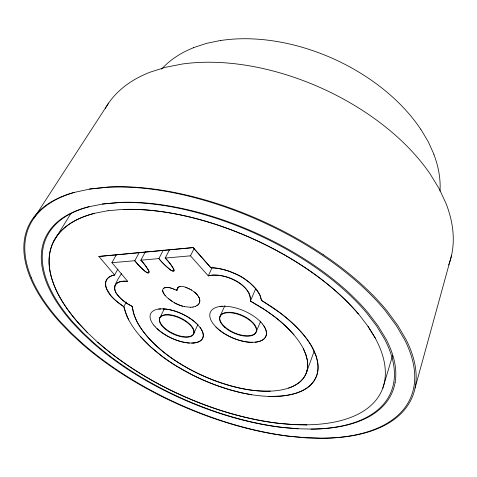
<?xml version="1.0" encoding="UTF-8"?>
<svg xmlns="http://www.w3.org/2000/svg" width="477" height="477" viewBox="0 0 477 477"><rect width="100%" height="100%" fill="white"/><g stroke="black" fill="none" stroke-linecap="round" stroke-linejoin="round"><path stroke-width="0.72" d="M199.797 300.212L199.75 301.524M303.432 348.842A94.816 44.289 23.9 0 0 293.904 334.872A98.363 45.852 24 0 0 266.458 310.837L250.401 301.065L250.753 298.888L249.489 294.094A27.648 14.054 24.4 0 0 245.959 288.919C240.581 282.939 233.259 278.973 225.609 276.702A27.636 14.042 24.3 0 0 217.906 275.151L212.67 275.026L208.264 275.849L190.478 255.827L165.227 258.069A49.709 24.375 27.6 0 1 173.771 269.302C175.536 272.301 170.736 270.787 169.836 269.38A53.036 27.964 25.8 0 1 158.901 258.576L140.894 260.186A55.481 26.414 28.3 0 1 148.568 270.513L148.699 270.757A7.155 3.512 27.2 0 1 148.973 271.514L148.711 272.856L147.476 272.892A1.848 0.906 27 0 1 147.029 272.719L145.318 271.55A54.312 27.934 26.4 0 1 134.812 260.716L111.91 262.714L116.632 254.265M199.702 301.828L199.768 301.482M199.72 301.786L199.464 302.674M293.933 334.83L289.903 330.358A98.84 46.06 24 0 0 275.163 317.127L263.411 308.75L250.419 301.023C250.985 283.117 223.272 272.278 208.282 275.813M121.486 273.637C117.658 279.766 111.058 288.144 117.425 294.822C121.349 299.765 126.578 303.539 132.177 306.371L134.347 315.774L137.298 322.273A103.324 48.63 23.7 0 0 146.379 335.474C159.246 350.667 175.9 362.216 193.513 371.261A97.886 45.941 23.8 0 0 213.338 380.103C231.476 386.978 250.777 391.832 270.298 391.14A94.643 44.236 23.9 0 0 288.466 388.117C295.245 385.917 301.858 381.856 305.238 375.363A97.117 45.345 24 0 0 307.164 359.545L305.757 354.31L303.42 348.836L305.769 354.268L307.182 359.503A97.296 45.434 24 0 1 306.156 373.336C303.133 380.861 295.937 385.643 288.478 388.081M31.333 277.811A208.032 99.729 24.2 0 0 60.674 322.041L71.377 333.155L83.087 343.971A207.948 99.645 24.2 0 0 135.999 381.892A211.442 101.631 24.2 0 0 226.676 422.336A207.948 99.645 24.2 0 0 290.111 436.3L305.93 437.749L321.277 438.244A208.032 99.729 24.1 0 0 373.425 430.272A211.144 101.351 24.2 0 0 415.05 388.039L451.546 255.404A187.747 113.007 24.1 0 0 446.078 203.607L439.245 188.874L430.159 173.974A187.819 113.091 24.1 0 0 375.31 119.172A190.019 114.2 24.2 0 0 259.273 67.716A187.813 113.091 24.2 0 0 182.333 64.013L165.358 67.335L150.028 72.206A187.747 113.001 24.2 0 0 108.625 103.08L33.855 218.311A211.15 101.351 24.1 0 0 31.345 277.811M176.931 289.837L177.164 289.122M177.05 289.461L176.77 290.523L178.416 287.19M199.654 302.084L199.243 303.175M382.834 388.147L392.672 355.317M111.928 262.678L127.699 281.37L123.155 281.215L119.429 281.919A25.746 12.032 26.8 0 0 115.977 284.036C112.691 287.703 115.684 292.92 118.362 295.943A25.794 12.074 26.8 0 0 122.994 300.528L127.317 303.676L132.159 306.407L133.304 312.59L135.701 318.97A103.133 48.541 23.7 0 0 149.265 338.724C160.558 350.935 174.224 360.713 188.755 368.709A97.678 45.84 23.8 0 0 218.418 381.94C235.072 387.7 252.601 391.718 270.31 391.104M306.139 373.378L314.23 351.024M177.14 289.163L177.289 288.794M256.382 331.437L260.639 321.146M250.401 301.065L255.684 288.746L249.823 282.801L244.278 278.604A34.177 17.452 24.3 0 0 238.512 275.235L228.59 271.037A38.971 19.813 24.3 0 0 214.584 267.907L210.852 267.675L193.125 247.563L126.733 253.806M220.189 316.042L224.75 305.846M177.271 288.835L177.438 288.478M193.596 333.906A18.692 8.61 25.2 0 0 171.994 315.082A18.692 8.61 25.2 0 0 164.815 328.176A18.692 8.61 25.2 0 0 193.596 333.906L197.973 324.449M208.264 275.849L212.39 267.12M190.454 255.869L194.091 248.535M159.878 317.801L164.166 309.144M165.227 258.069L169.657 249.483M163.349 250.043L158.877 258.617A53.013 27.946 25.8 0 0 169.818 269.416A7.71 3.905 26.4 0 0 170.527 269.952L172.388 270.978L173.759 271.151A1.741 0.876 26.4 0 0 174.069 270.96L173.771 269.302A49.733 24.387 27.6 0 0 165.245 258.027M127.138 316.549L123.829 306.651L126.262 302.048M140.894 260.186L145.467 251.653M139.051 252.876L134.812 260.716A54.336 27.952 26.4 0 0 145.342 271.508L148.114 272.963L148.866 272.689L149.062 271.944A6.976 3.422 27.2 0 0 148.591 270.471A55.493 26.42 28.4 0 0 140.912 260.144M123.829 306.651L118.761 303.08A36.276 16.993 26.8 0 1 110.616 295.275L106.502 288.704A32.287 15.091 26.9 0 1 105.53 285.151L105.62 282.235L107.11 278.997A35.602 16.647 26.8 0 1 114.635 274.979L117.891 269.076M177.414 288.519L177.605 288.174M199.136 303.378L198.653 304.111M53.579 241.511L70.817 213.672M115.011 285.496C117.42 281.06 123.287 280.852 127.717 281.335M177.587 288.209L177.796 287.881M198.837 303.843L198.289 304.535M177.778 287.917L178.022 287.607M177.999 287.649L178.559 287.124M197.651 305.125L198.104 304.702M197.895 304.898L196.918 305.65M163.712 288.263L164.386 287.822M197.192 305.441L195.308 306.443M178.535 287.166L179.239 286.749M164.022 288.048L167.194 287.339M178.857 286.963L179.638 286.605M193.537 47.628L206.487 43.383L220.672 40.432M164.744 287.703L165.161 287.571M193.805 306.896L195.326 306.401M179.614 286.647L180.079 286.498M94.339 213.338L108.154 210.649M192.165 307.176L193.829 306.854M89.42 189.119L107.319 187.258A208.252 99.926 24.2 0 1 190.913 196.703M114.635 274.979L98.864 256.429L193.096 247.623L210.822 267.728C227.028 268.557 243.139 275.438 254.462 287.16A38.786 19.73 24.3 0 1 260.394 296.134L261.533 300.367L270.847 306.228A108.983 50.854 24 0 1 299.192 329.863A105.304 49.244 23.9 0 1 313.562 349.862L314.945 352.962A106.323 49.721 24 0 1 313.777 381.266C309.34 387.706 302.036 391.384 294.738 393.597A105.715 49.489 23.9 0 1 279.784 396.184L268.473 396.417M98.834 256.483L126.405 253.889M102.388 204.084L118.534 202.63A188.147 89.974 24.2 0 1 193.209 211.609A190.365 90.863 24.2 0 1 309.43 263.298A188.153 89.974 24.2 0 1 366.753 313.049L376.693 326.131L384.45 338.897A188.081 89.903 24.2 0 1 393.775 382.351A190.591 91.077 24.3 0 1 357.869 421.31A187.819 89.658 24.2 0 1 311.004 429.091M158.71 309.024L163.164 308.84M160.832 308.881L158.692 309.066A28.692 13.201 25.2 0 0 153.803 325.165M220.183 306.401L222.574 306.198M220.165 306.443L225.132 306.192M108.124 210.703L123.537 209.349M190.412 307.289L192.189 307.134M193.817 342.957L189.393 343.046A28.692 13.201 25.2 0 1 156.969 328.593L155.287 326.846M191.671 343.106L193.799 342.993A28.692 13.201 25.2 0 0 200.054 327.496L196.953 323.889A28.692 13.207 25.2 0 0 163.206 308.887M220.225 306.455A30.212 14.656 23.5 0 0 212.945 323.472L215.992 327.091A30.212 14.656 23.5 0 0 250.121 342.289L255.028 342.2A30.212 14.656 23.5 0 0 263.805 325.833M274.263 396.399L268.491 396.363A99.55 46.412 23.8 0 1 251.808 394.759C238.589 392.631 225.675 388.868 213.177 384.104A108.941 51.236 23.8 0 1 191.337 374.385L175.876 365.716A99.639 46.472 23.9 0 1 162.085 356.307L150.583 346.779L140.787 336.845M166.622 287.369L169.46 287.655M306.842 424.852L293.516 424.572L279.701 423.475M306.824 424.906L293.498 424.619L279.719 423.427A179.918 85.83 24.2 0 1 97.857 342.295A179.924 85.824 24.2 0 0 279.665 423.427M252.655 342.319L250.145 342.259A30.212 14.656 23.5 0 1 216.021 327.049M190.43 307.248L184.617 306.669M298.143 428.751L283.708 427.511A187.914 89.765 24.2 0 1 225.549 414.918A191.003 91.489 24.2 0 1 142.152 377.718A187.92 89.765 24.2 0 1 93.766 342.808L83.135 332.88L73.482 322.702A187.992 89.831 24.2 0 1 47.473 282.444A190.77 91.262 24.1 0 1 51.409 229.27A188.248 90.081 24.2 0 1 89.098 206.744M167.725 287.41L168.286 287.482M251.79 394.813L240.951 392.714L229.884 389.822L218.728 386.209A108.708 51.105 23.8 0 1 186.042 371.666C170.617 363.2 156.062 352.95 143.827 340.238A113.079 53.269 23.7 0 1 127.115 316.615M168.858 287.571L170.659 287.965M184.635 306.633L182.572 306.168A19.503 9.498 25.6 0 1 174.349 302.788L168.655 298.888M170.033 287.84L173.115 288.823M185.243 287.142L191.569 290.064M171.249 288.191L172.477 288.621M186.34 287.506L187.425 287.923M173.097 288.859L174.97 289.617M173.717 289.116L176.788 290.487M188.498 288.388L189.548 288.907M190.591 289.426L194.324 292.031A16.29 7.96 25.5 0 1 197.275 294.905M172.37 301.619L166.932 297.374A19.199 9.349 25.7 0 1 165.298 295.674L164.935 295.245M97.767 342.349L87.643 332.779L78.437 323.018M78.413 323.072L87.619 332.827M260.782 322.064L262.416 323.99M153.809 325.123L155.269 326.882M165.28 295.716L163.241 292.735L162.675 290.708M197.848 295.633L197.293 294.864A16.29 7.96 25.5 0 0 194.342 291.99M358.477 313.878L367.994 326.334L375.477 338.449M255.738 288.722L259.709 294.726L261.509 300.427L279.546 312.477A109.692 51.152 24 0 1 294.834 325.487L299.18 329.917A105.709 49.423 23.9 0 1 312.572 348.043L316.06 356.045L317.551 361.864A106.866 49.966 24 0 1 316.114 377.104L313.777 381.326L310.569 385.076A100.48 46.937 23.8 0 1 299.061 392.136A105.143 49.209 23.9 0 1 274.263 396.393M262.433 323.949L263.805 325.874A30.212 14.656 23.5 0 1 254.998 342.23M197.866 295.597L199.136 297.821M164.255 294.428L162.806 291.483M368.011 326.274L375.494 338.39M420.762 129.154L428.221 141.711L433.909 154.238M198.372 296.324L198.969 297.457M128.772 319.966L125.719 313.264L123.799 306.705C115.672 300.85 104.099 292.753 105.852 281.341A35.399 16.552 26.8 0 1 114.677 274.937M199.153 297.779L199.285 298.185M199.303 298.143L199.416 298.542M199.434 298.501L199.619 299.24M199.636 299.204L199.69 299.586M199.708 299.544L199.803 300.904M162.705 291.131L162.669 290.338A11.186 5.426 25.9 0 1 163.462 288.466M323.275 254.718A210.858 101.076 24.2 0 0 192.267 196.47A208.443 100.122 24.2 0 0 108.529 187.014L90.594 188.88L73.506 192.571A208.169 99.836 24.3 0 0 32.83 218.502A210.953 101.148 24.2 0 0 30.427 277.93A207.841 99.526 24.3 0 0 59.792 322.118L70.489 333.22L82.205 344.03A207.757 99.449 24.2 0 0 135.104 381.916A211.245 101.428 24.2 0 0 225.71 422.336A207.757 99.449 24.2 0 0 289.068 436.288L304.863 437.737L320.18 438.226A207.841 99.532 24.2 0 0 372.215 430.26A210.953 101.148 24.3 0 0 413.666 388.069A208.175 99.842 24.2 0 0 404.734 339.946L396.387 325.678L385.535 311.004A208.258 99.926 24.2 0 0 321.778 254.891A210.661 100.874 24.2 0 0 190.913 196.715M323.281 254.712A208.449 100.128 24.2 0 1 387.044 310.891L397.884 325.582L406.207 339.862A208.366 100.039 24.1 0 1 415.056 388.039M33.855 218.311A208.36 100.039 24.2 0 1 74.65 192.338M395.129 382.315A190.77 91.262 24.2 0 1 359.068 421.31A187.992 89.837 24.1 0 1 312.107 429.097L297.07 428.745L282.658 427.505A187.747 89.587 24.2 0 1 224.572 414.918A190.824 91.304 24.2 0 1 141.234 377.748A187.747 89.587 24.2 0 1 92.86 342.868L82.235 332.952L72.576 322.78A187.819 89.652 24.3 0 1 46.537 282.563A190.597 91.083 24.2 0 1 50.371 229.443M395.135 382.315A188.254 90.081 24.1 0 0 385.893 338.819L378.148 326.041L368.214 312.942A188.326 90.153 24.2 0 0 310.891 263.125A190.538 91.041 24.2 0 0 194.538 211.394A188.32 90.153 24.2 0 0 119.739 202.403L103.563 203.87L87.959 206.958A188.075 89.903 24.3 0 0 50.365 229.443M451.54 255.404A190.251 114.48 24.2 0 1 448.714 264.938M105.232 108.506A190.257 114.486 24.1 0 1 108.631 103.08M78.508 323.024A179.966 85.872 24.2 0 1 94.446 213.362A179.972 85.866 24.2 0 0 78.484 323.072M123.597 209.433A180.008 85.914 24.2 0 1 358.376 313.884M375.387 338.384A179.966 85.872 24.2 0 1 306.789 424.804M161.506 69.165A155.609 100.397 24.2 0 1 193.596 47.7M220.714 40.509A155.639 100.444 24.2 0 1 420.672 129.178M433.814 154.244A155.609 100.403 24.2 0 1 440.003 191.05M225.174 306.24A30.212 14.656 23.5 0 1 260.8 322.106M180.014 286.427A9.355 4.597 25.6 0 1 185.267 287.142M163.11 308.887A28.692 13.201 25.2 0 1 196.882 323.931M182.59 306.127A19.503 9.498 25.7 0 1 174.367 302.746M200.072 327.455A28.692 13.207 25.2 0 1 193.811 342.945M189.452 342.999A28.692 13.207 25.2 0 1 157.034 328.558M123.567 209.486A180.02 85.908 24.2 0 1 358.358 313.949M225.144 327.097A19.676 9.552 23.5 0 0 255.994 332.314A19.676 9.552 23.5 0 0 233.372 312.662A19.676 9.552 23.5 0 0 225.144 327.097M224.959 327.526A19.688 9.546 23.5 0 0 255.815 332.749A19.688 9.546 23.5 0 0 233.181 313.097A19.688 9.546 23.5 0 0 224.959 327.526M164.619 328.581A18.698 8.604 25.2 0 0 193.406 334.323A18.698 8.604 25.2 0 0 171.792 315.5A18.698 8.604 25.2 0 0 164.619 328.581"/></g></svg>
